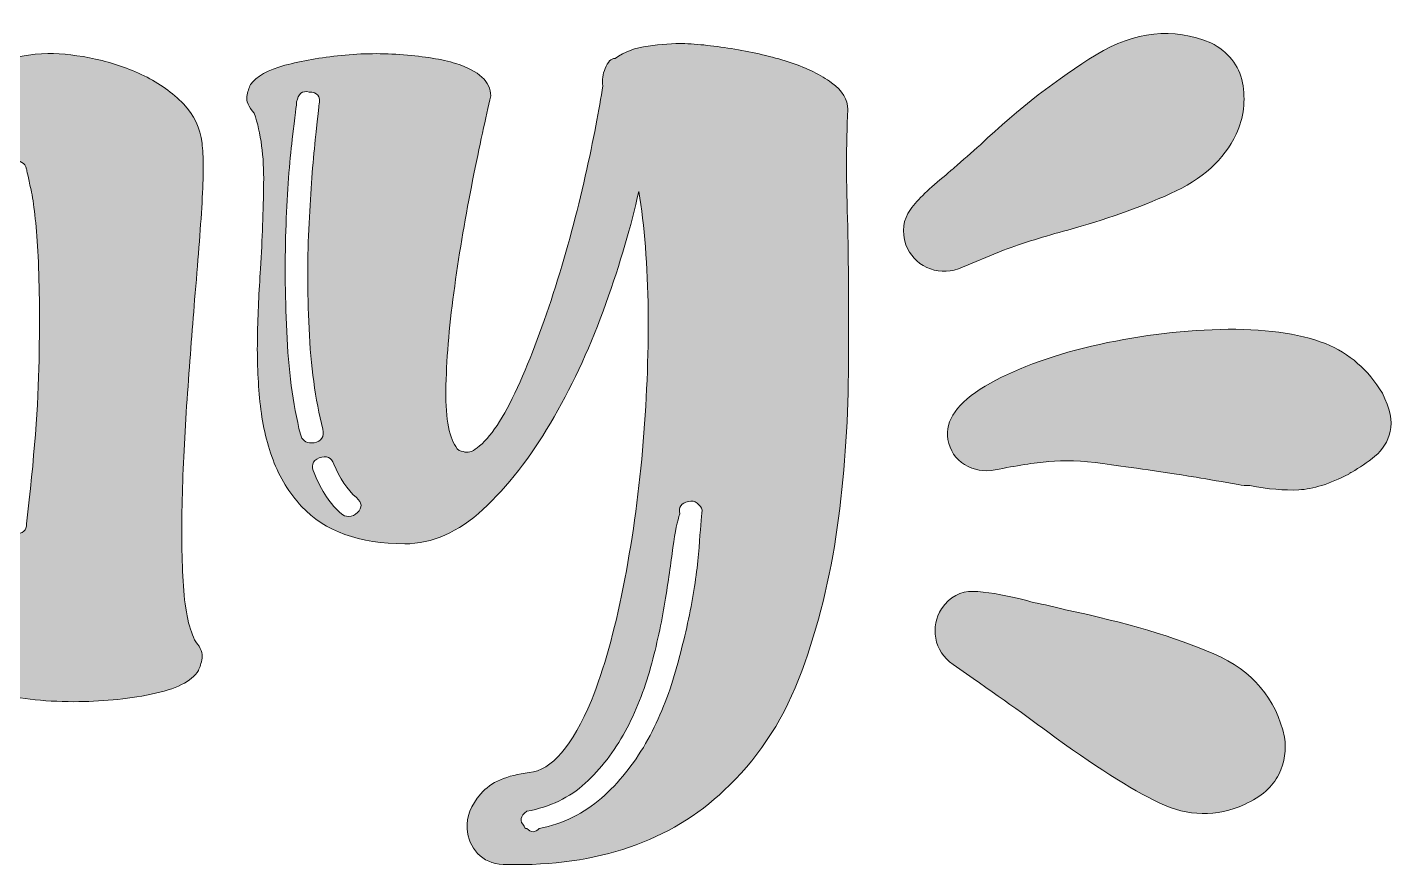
# Model space of a CAD drawing. Header units: inches. Extents: x 73 to 427, y -463 to -35.
# Drawn here: x 252.6 to 427.3, y -315.2 to -208.1 of the extents above; entities that cross this region are included whole.
import ezdxf

# ---------------------------------------------------------------- set-up
doc = ezdxf.new("R2010")
doc.units = ezdxf.units.IN
doc.header["$MEASUREMENT"] = 0
doc.layers.add('Layer 1', color=7, linetype='Continuous')

# ---------------------------------------------------------------- blocks, each defined once
blk = doc.blocks.new('block 6')
at = {"layer": 'Layer 1', "true_color": 0xca0c32}
h = blk.add_hatch(color=242, dxfattribs=at)
h.dxf.hatch_style = 2
edge = h.paths.add_edge_path()
edge.add_spline(control_points=[(274.94, -222.91), (275.15, -224.5), (275.15, -227.05), (274.94, -230.55), (274.73, -234.05), (274.41, -238.19), (273.99, -242.96), (273.67, -247), (273.35, -251.24), (273.03, -255.7), (272.72, -260.15), (272.5, -264.42), (272.4, -268.51), (272.29, -272.6), (272.34, -276.28), (272.56, -279.57), (272.77, -282.86), (273.3, -285.25), (274.15, -286.73), (274.78, -287.48), (275.05, -288.17), (274.94, -288.8), (274.84, -289.44), (274.68, -289.97), (274.47, -290.39), (273.62, -291.78), (271.6, -292.78), (268.42, -293.42), (265.24, -294.06), (261.94, -294.37), (258.55, -294.37), (254.52, -294.37), (251.07, -293.95), (248.2, -293.1), (245.12, -292.15), (243.69, -290.77), (243.91, -288.96), (244.75, -281.64), (245.44, -274.35), (245.98, -267.08), (246.5, -259.81), (246.8, -253.23), (246.85, -247.34), (246.9, -241.45), (246.69, -236.65), (246.21, -232.94), (245.74, -229.22), (244.97, -227.26), (243.91, -227.05), (242.74, -226.83), (241.54, -227.07), (240.32, -227.76), (239.1, -228.45), (237.88, -229.46), (236.66, -230.79), (235.44, -232.11), (234.28, -233.71), (233.16, -235.56), (232.05, -237.42), (231.01, -239.36), (230.06, -241.37), (229.95, -242.22), (229.9, -243.1), (229.9, -244), (229.9, -244.9), (229.9, -245.83), (229.9, -246.78), (229.79, -250.18), (229.69, -253.65), (229.58, -257.21), (229.47, -260.76), (229.42, -264.13), (229.42, -267.32), (229.42, -270.5), (229.47, -273.42), (229.58, -276.07), (229.69, -278.72), (229.84, -280.9), (230.06, -282.6), (230.48, -285.46), (229.42, -287.85), (226.88, -289.76), (225.07, -291.03), (222.82, -291.96), (220.11, -292.54), (217.4, -293.13), (214.67, -293.42), (211.91, -293.42), (209.79, -293.42), (207.83, -293.26), (206.02, -292.94), (204.22, -292.62), (202.73, -292.15), (201.57, -291.51), (200.4, -290.98), (199.66, -290.37), (199.34, -289.68), (199.02, -288.99), (198.86, -288.38), (198.86, -287.85), (199.71, -280.74), (200.4, -273.6), (200.93, -266.44), (201.46, -259.28), (201.78, -252.81), (201.89, -247.02), (201.99, -241.24), (201.81, -236.52), (201.33, -232.86), (200.85, -229.19), (200.08, -227.26), (199.02, -227.05), (197.85, -226.83), (196.63, -227.1), (195.36, -227.84), (194.09, -228.58), (192.84, -229.62), (191.62, -230.94), (190.4, -232.27), (189.2, -233.89), (188.04, -235.8), (186.87, -237.71), (185.75, -239.73), (184.7, -241.85), (184.7, -241.85), (183.58, -292.78), (183.58, -292.78), (183.58, -292.78), (182.63, -292.78), (182.63, -292.78), (182.09, -292.89), (180.69, -293.05), (178.41, -293.26), (176.13, -293.47), (173.61, -293.58), (170.85, -293.58), (167.77, -293.58), (164.72, -293.34), (161.7, -292.86), (158.67, -292.38), (156.47, -291.46), (155.09, -290.08), (154.14, -289.02), (153.82, -287.69), (154.14, -286.1), (154.35, -284.72), (154.64, -282.33), (155.01, -278.93), (155.38, -275.54), (155.73, -271.64), (156.04, -267.24), (156.36, -262.83), (156.65, -258.14), (156.92, -253.15), (157.18, -248.16), (157.32, -243.44), (157.32, -238.98), (157.32, -234.53), (157.13, -230.52), (156.76, -226.97), (156.39, -223.41), (155.83, -220.84), (155.09, -219.25), (154.24, -217.87), (153.84, -216.73), (153.9, -215.82), (153.95, -214.92), (154.24, -214.21), (154.77, -213.68), (155.51, -212.62), (156.84, -211.9), (158.75, -211.53), (160.66, -211.16), (162.75, -211.02), (165.04, -211.13), (167.32, -211.24), (169.65, -211.53), (172.04, -212), (174.43, -212.48), (176.58, -213.04), (178.49, -213.68), (183.05, -215.27), (185.33, -217.18), (185.33, -219.41), (185.33, -219.41), (185.17, -226.41), (185.17, -226.41), (188.67, -222.27), (192.63, -218.77), (197.03, -215.9), (201.43, -213.04), (205.86, -211.55), (210.32, -211.45), (212.23, -211.45), (214.27, -211.69), (216.45, -212.16), (218.62, -212.64), (220.69, -213.36), (222.66, -214.31), (224.62, -215.27), (226.26, -216.46), (227.59, -217.89), (228.92, -219.33), (229.69, -221), (229.9, -222.91), (230, -223.44), (230.06, -223.97), (230.06, -224.5), (230.06, -225.03), (230.11, -225.67), (230.22, -226.41), (233.72, -222.27), (237.67, -218.77), (242.08, -215.9), (246.48, -213.04), (250.85, -211.55), (255.21, -211.45), (257.12, -211.45), (259.16, -211.69), (261.33, -212.16), (263.51, -212.64), (265.58, -213.36), (267.54, -214.31), (269.5, -215.27), (271.18, -216.46), (272.56, -217.89), (273.93, -219.33), (274.73, -221), (274.94, -222.91)], knot_values=[0, 0, 0, 0, 1, 1, 1, 2, 2, 2, 3, 3, 3, 4, 4, 4, 5, 5, 5, 6, 6, 6, 7, 7, 7, 8, 8, 8, 9, 9, 9, 10, 10, 10, 11, 11, 11, 12, 12, 12, 13, 13, 13, 14, 14, 14, 15, 15, 15, 16, 16, 16, 17, 17, 17, 18, 18, 18, 19, 19, 19, 20, 20, 20, 21, 21, 21, 22, 22, 22, 23, 23, 23, 24, 24, 24, 25, 25, 25, 26, 26, 26, 27, 27, 27, 28, 28, 28, 29, 29, 29, 30, 30, 30, 31, 31, 31, 32, 32, 32, 33, 33, 33, 34, 34, 34, 35, 35, 35, 36, 36, 36, 37, 37, 37, 38, 38, 38, 39, 39, 39, 40, 40, 40, 41, 41, 41, 42, 42, 42, 43, 43, 43, 44, 44, 44, 45, 45, 45, 46, 46, 46, 47, 47, 47, 48, 48, 48, 49, 49, 49, 50, 50, 50, 51, 51, 51, 52, 52, 52, 53, 53, 53, 54, 54, 54, 55, 55, 55, 56, 56, 56, 57, 57, 57, 58, 58, 58, 59, 59, 59, 60, 60, 60, 61, 61, 61, 62, 62, 62, 63, 63, 63, 64, 64, 64, 65, 65, 65, 66, 66, 66, 67, 67, 67, 68, 68, 68, 69, 69, 69, 70, 70, 70, 71, 71, 71, 72, 72, 72, 73, 73, 73, 74, 74, 74, 75, 75, 75, 76, 76, 76, 76], degree=3, periodic=1)
edge = h.paths.add_edge_path()
edge.add_spline(control_points=[(159.39, -285.46), (160.13, -285.46), (160.61, -285.04), (160.82, -284.19), (161.03, -283.13), (161.19, -282.01), (161.3, -280.84), (161.4, -279.68), (161.51, -278.51), (161.62, -277.34), (161.83, -276.49), (161.4, -275.96), (160.34, -275.75), (159.49, -275.75), (158.96, -276.23), (158.75, -277.18), (158.64, -278.35), (158.54, -279.47), (158.43, -280.53), (158.33, -281.59), (158.17, -282.7), (157.95, -283.87), (157.74, -284.72), (158.17, -285.25), (159.23, -285.46), (159.23, -285.46), (159.39, -285.46), (159.39, -285.46)], knot_values=[0, 0, 0, 0, 1, 1, 1, 2, 2, 2, 3, 3, 3, 4, 4, 4, 5, 5, 5, 6, 6, 6, 7, 7, 7, 8, 8, 8, 9, 9, 9, 9], degree=3, periodic=1)
edge = h.paths.add_edge_path()
edge.add_spline(control_points=[(161.46, -269.7), (162.2, -269.7), (162.68, -269.28), (162.89, -268.43), (163.84, -260.26), (164.48, -253.02), (164.8, -246.7), (165.12, -240.39), (165.28, -235.11), (165.28, -230.87), (165.28, -226.62), (165.12, -222.27), (164.8, -217.81), (164.59, -216.75), (164.06, -216.33), (163.21, -216.54), (162.78, -216.54), (162.44, -216.7), (162.17, -217.02), (161.91, -217.34), (161.83, -217.65), (161.93, -217.97), (161.93, -218.08), (161.99, -219.22), (162.09, -221.4), (162.2, -223.57), (162.25, -226.78), (162.25, -231.03), (162.25, -235.27), (162.09, -240.5), (161.78, -246.7), (161.46, -252.91), (160.87, -260.05), (160.02, -268.11), (159.81, -268.96), (160.24, -269.49), (161.3, -269.7), (161.3, -269.7), (161.46, -269.7), (161.46, -269.7)], knot_values=[0, 0, 0, 0, 1, 1, 1, 2, 2, 2, 3, 3, 3, 4, 4, 4, 5, 5, 5, 6, 6, 6, 7, 7, 7, 8, 8, 8, 9, 9, 9, 10, 10, 10, 11, 11, 11, 12, 12, 12, 13, 13, 13, 13], degree=3, periodic=1)
edge = h.paths.add_edge_path()
edge.add_spline(control_points=[(205.55, -272.89), (206.5, -272.89), (206.98, -272.46), (206.98, -271.61), (207.93, -263.34), (208.46, -256.36), (208.57, -250.68), (208.68, -245.01), (208.62, -240.36), (208.41, -236.75), (208.2, -233.15), (207.91, -230.52), (207.54, -228.88), (207.16, -227.23), (206.98, -226.36), (206.98, -226.25), (206.77, -225.4), (206.18, -225.08), (205.23, -225.3), (204.17, -225.72), (203.85, -226.3), (204.27, -227.05), (204.91, -230.34), (205.33, -233.73), (205.55, -237.23), (205.76, -240.73), (205.81, -245.27), (205.71, -250.84), (205.6, -256.41), (205.07, -263.23), (204.11, -271.29), (204.11, -272.15), (204.54, -272.68), (205.39, -272.89), (205.39, -272.89), (205.55, -272.89), (205.55, -272.89)], knot_values=[0, 0, 0, 0, 1, 1, 1, 2, 2, 2, 3, 3, 3, 4, 4, 4, 5, 5, 5, 6, 6, 6, 7, 7, 7, 8, 8, 8, 9, 9, 9, 10, 10, 10, 11, 11, 11, 12, 12, 12, 12], degree=3, periodic=1)
edge = h.paths.add_edge_path()
edge.add_spline(control_points=[(249.16, -288.64), (249.9, -288.64), (250.38, -288.22), (250.59, -287.37), (250.8, -286.31), (250.96, -285.2), (251.07, -284.03), (251.17, -282.86), (251.28, -281.69), (251.39, -280.53), (251.6, -279.68), (251.17, -279.15), (250.11, -278.93), (249.26, -278.93), (248.73, -279.41), (248.52, -280.37), (248.41, -281.54), (248.31, -282.65), (248.2, -283.71), (248.1, -284.77), (247.94, -285.89), (247.73, -287.05), (247.51, -287.9), (247.94, -288.43), (249, -288.64), (249, -288.64), (249.16, -288.64), (249.16, -288.64)], knot_values=[0, 0, 0, 0, 1, 1, 1, 2, 2, 2, 3, 3, 3, 4, 4, 4, 5, 5, 5, 6, 6, 6, 7, 7, 7, 8, 8, 8, 9, 9, 9, 9], degree=3, periodic=1)
edge = h.paths.add_edge_path()
edge.add_spline(control_points=[(251.07, -272.89), (252.02, -272.89), (252.5, -272.46), (252.5, -271.61), (253.46, -263.34), (253.99, -256.36), (254.09, -250.68), (254.2, -245.01), (254.14, -240.36), (253.93, -236.75), (253.72, -233.15), (253.43, -230.52), (253.06, -228.88), (252.69, -227.23), (252.5, -226.36), (252.5, -226.25), (252.29, -225.4), (251.71, -225.08), (250.75, -225.3), (249.69, -225.72), (249.37, -226.3), (249.79, -227.05), (250.43, -230.34), (250.85, -233.73), (251.07, -237.23), (251.28, -240.73), (251.33, -245.27), (251.23, -250.84), (251.12, -256.41), (250.59, -263.23), (249.64, -271.29), (249.64, -272.15), (250.06, -272.68), (250.91, -272.89), (250.91, -272.89), (251.07, -272.89), (251.07, -272.89)], knot_values=[0, 0, 0, 0, 1, 1, 1, 2, 2, 2, 3, 3, 3, 4, 4, 4, 5, 5, 5, 6, 6, 6, 7, 7, 7, 8, 8, 8, 9, 9, 9, 10, 10, 10, 11, 11, 11, 12, 12, 12, 12], degree=3, periodic=1)
h = blk.add_hatch(color=242, dxfattribs=at)
h.dxf.hatch_style = 2
edge = h.paths.add_edge_path()
edge.add_spline(control_points=[(357.55, -233.57), (357.66, -239.41), (357.69, -245.67), (357.63, -252.35), (357.58, -259.04), (357.1, -265.62), (356.2, -272.09), (355.3, -278.56), (353.78, -284.69), (351.66, -290.47), (349.54, -296.26), (346.46, -301.11), (342.43, -305.04), (335.64, -311.83), (326.52, -315.22), (315.06, -315.22), (315.06, -315.22), (313.46, -315.22), (313.46, -315.22), (312.08, -315.12), (311, -314.64), (310.2, -313.79), (309.4, -312.94), (308.95, -311.88), (308.85, -310.61), (308.74, -309.12), (309.33, -307.64), (310.6, -306.15), (311.87, -304.67), (313.94, -303.76), (316.81, -303.45), (319.67, -303.13), (322.32, -300.05), (324.76, -294.21), (326.36, -290.18), (327.71, -285.36), (328.82, -279.73), (329.94, -274.11), (330.76, -268.27), (331.29, -262.22), (331.82, -256.17), (332.06, -250.23), (332.01, -244.4), (331.95, -238.56), (331.55, -233.47), (330.81, -229.11), (329.86, -233.47), (328.45, -238.24), (326.59, -243.44), (324.74, -248.64), (322.54, -253.47), (319.99, -257.92), (317.44, -262.38), (314.6, -266.15), (311.47, -269.23), (308.34, -272.3), (305.03, -273.95), (301.53, -274.16), (301.53, -274.16), (300.89, -274.16), (300.89, -274.16), (295.05, -274.16), (290.65, -272.57), (287.68, -269.38), (286.09, -267.69), (284.87, -265.7), (284.02, -263.42), (283.17, -261.14), (282.61, -258.67), (282.35, -256.01), (282.08, -253.36), (281.97, -250.58), (282.03, -247.66), (282.08, -244.74), (282.21, -241.85), (282.43, -238.98), (282.64, -235.16), (282.77, -231.53), (282.82, -228.08), (282.88, -224.63), (282.48, -221.63), (281.63, -219.09), (280.89, -218.24), (280.57, -217.52), (280.67, -216.94), (280.78, -216.36), (280.94, -215.85), (281.15, -215.43), (281.89, -214.37), (283.35, -213.54), (285.53, -212.96), (287.7, -212.38), (290.12, -211.95), (292.77, -211.69), (295.42, -211.42), (298.08, -211.4), (300.73, -211.61), (303.38, -211.82), (305.61, -212.19), (307.41, -212.72), (310.38, -213.68), (311.87, -215.06), (311.87, -216.86), (311.24, -219.62), (310.46, -223.23), (309.56, -227.68), (308.66, -232.14), (307.89, -236.65), (307.26, -241.21), (306.62, -245.78), (306.25, -249.99), (306.14, -253.87), (306.03, -257.74), (306.46, -260.37), (307.41, -261.74), (307.63, -262.17), (307.95, -262.38), (308.37, -262.38), (308.9, -262.59), (309.48, -262.44), (310.12, -261.9), (311.82, -260.63), (313.54, -258.06), (315.29, -254.18), (317.05, -250.31), (318.66, -246.01), (320.15, -241.29), (321.63, -236.57), (322.91, -231.85), (323.97, -227.13), (325.03, -222.4), (325.77, -218.56), (326.2, -215.59), (326.09, -214.84), (326.2, -214.1), (326.52, -213.36), (326.83, -212.51), (327.26, -212.08), (327.79, -212.08), (328.96, -211.24), (330.36, -210.71), (332.01, -210.49), (333.65, -210.28), (335.21, -210.17), (336.7, -210.17), (338.82, -210.28), (341.1, -210.55), (343.55, -210.97), (345.99, -211.4), (348.24, -211.95), (350.31, -212.64), (352.38, -213.33), (354.1, -214.18), (355.48, -215.19), (356.86, -216.2), (357.55, -217.34), (357.55, -218.61), (357.34, -223.07), (357.34, -228.06), (357.55, -233.57)], knot_values=[0, 0, 0, 0, 1, 1, 1, 2, 2, 2, 3, 3, 3, 4, 4, 4, 5, 5, 5, 6, 6, 6, 7, 7, 7, 8, 8, 8, 9, 9, 9, 10, 10, 10, 11, 11, 11, 12, 12, 12, 13, 13, 13, 14, 14, 14, 15, 15, 15, 16, 16, 16, 17, 17, 17, 18, 18, 18, 19, 19, 19, 20, 20, 20, 21, 21, 21, 22, 22, 22, 23, 23, 23, 24, 24, 24, 25, 25, 25, 26, 26, 26, 27, 27, 27, 28, 28, 28, 29, 29, 29, 30, 30, 30, 31, 31, 31, 32, 32, 32, 33, 33, 33, 34, 34, 34, 35, 35, 35, 36, 36, 36, 37, 37, 37, 38, 38, 38, 39, 39, 39, 40, 40, 40, 41, 41, 41, 42, 42, 42, 43, 43, 43, 44, 44, 44, 45, 45, 45, 46, 46, 46, 47, 47, 47, 48, 48, 48, 49, 49, 49, 50, 50, 50, 51, 51, 51, 52, 52, 52, 53, 53, 53, 53], degree=3, periodic=1)
edge = h.paths.add_edge_path()
edge.add_spline(control_points=[(289.27, -261.27), (290.22, -261.06), (290.6, -260.47), (290.38, -259.52), (289.43, -255.7), (288.84, -251.4), (288.63, -246.62), (288.42, -241.85), (288.42, -237.37), (288.63, -233.17), (288.84, -228.98), (289.11, -225.43), (289.43, -222.51), (289.75, -219.59), (289.91, -218.08), (289.91, -217.97), (290.12, -216.91), (289.69, -216.38), (288.63, -216.38), (287.78, -216.17), (287.25, -216.6), (287.04, -217.65), (287.04, -217.87), (286.85, -219.46), (286.48, -222.43), (286.11, -225.4), (285.85, -229.04), (285.69, -233.33), (285.53, -237.63), (285.55, -242.19), (285.77, -247.02), (285.98, -251.85), (286.56, -256.23), (287.52, -260.15), (287.73, -260.9), (288.21, -261.27), (288.95, -261.27), (288.95, -261.27), (289.27, -261.27), (289.27, -261.27)], knot_values=[0, 0, 0, 0, 1, 1, 1, 2, 2, 2, 3, 3, 3, 4, 4, 4, 5, 5, 5, 6, 6, 6, 7, 7, 7, 8, 8, 8, 9, 9, 9, 10, 10, 10, 11, 11, 11, 12, 12, 12, 13, 13, 13, 13], degree=3, periodic=1)
edge = h.paths.add_edge_path()
edge.add_spline(control_points=[(293.73, -270.66), (294.15, -270.66), (294.52, -270.5), (294.84, -270.18), (295.48, -269.54), (295.42, -268.91), (294.68, -268.27), (293.51, -267.21), (292.56, -265.78), (291.82, -263.97), (291.5, -263.12), (290.86, -262.86), (289.91, -263.18), (289.06, -263.6), (288.84, -264.24), (289.27, -265.09), (290.22, -267.42), (291.39, -269.17), (292.77, -270.34), (292.98, -270.55), (293.3, -270.66), (293.73, -270.66)], knot_values=[0, 0, 0, 0, 1, 1, 1, 2, 2, 2, 3, 3, 3, 4, 4, 4, 5, 5, 5, 6, 6, 6, 7, 7, 7, 7], degree=3, periodic=1)
edge = h.paths.add_edge_path()
edge.add_spline(control_points=[(316.49, -310.61), (317.02, -311.14), (317.55, -311.14), (318.08, -310.61), (321.16, -309.97), (323.81, -308.67), (326.04, -306.71), (328.27, -304.74), (330.15, -302.41), (331.69, -299.71), (333.22, -297), (334.45, -294.11), (335.35, -291.03), (336.25, -287.95), (336.97, -285.01), (337.5, -282.2), (338.03, -279.39), (338.37, -276.87), (338.53, -274.64), (338.69, -272.41), (338.82, -270.82), (338.93, -269.86), (338.82, -269.54), (338.61, -269.25), (338.29, -268.99), (337.98, -268.72), (337.6, -268.64), (337.18, -268.75), (336.22, -268.96), (335.85, -269.49), (336.07, -270.34), (335.75, -271.19), (335.45, -272.62), (335.19, -274.64), (334.92, -276.65), (334.58, -278.99), (334.15, -281.64), (333.73, -284.29), (333.12, -287.08), (332.33, -290), (331.53, -292.91), (330.44, -295.65), (329.06, -298.19), (327.68, -300.74), (325.98, -302.94), (323.97, -304.8), (321.95, -306.65), (319.46, -307.85), (316.49, -308.38), (315.64, -309.02), (315.53, -309.65), (316.17, -310.29), (316.17, -310.5), (316.27, -310.61), (316.49, -310.61)], knot_values=[0, 0, 0, 0, 1, 1, 1, 2, 2, 2, 3, 3, 3, 4, 4, 4, 5, 5, 5, 6, 6, 6, 7, 7, 7, 8, 8, 8, 9, 9, 9, 10, 10, 10, 11, 11, 11, 12, 12, 12, 13, 13, 13, 14, 14, 14, 15, 15, 15, 16, 16, 16, 17, 17, 17, 18, 18, 18, 18], degree=3, periodic=1)
at = {"layer": 'Layer 1', "lineweight": 0}
for points, knots in [([(274.94, -222.91), (275.15, -224.5), (275.15, -227.05), (274.94, -230.55), (274.73, -234.05), (274.41, -238.19), (273.99, -242.96), (273.67, -247), (273.35, -251.24), (273.03, -255.7), (272.72, -260.15), (272.5, -264.42), (272.4, -268.51), (272.29, -272.6), (272.34, -276.28), (272.56, -279.57), (272.77, -282.86), (273.3, -285.25), (274.15, -286.73), (274.78, -287.48), (275.05, -288.17), (274.94, -288.8), (274.84, -289.44), (274.68, -289.97), (274.47, -290.39), (273.62, -291.78), (271.6, -292.78), (268.42, -293.42), (265.24, -294.06), (261.94, -294.37), (258.55, -294.37), (254.52, -294.37), (251.07, -293.95), (248.2, -293.1), (245.12, -292.15), (243.69, -290.77), (243.91, -288.96), (244.75, -281.64), (245.44, -274.35), (245.98, -267.08), (246.5, -259.81), (246.8, -253.23), (246.85, -247.34), (246.9, -241.45), (246.69, -236.65), (246.21, -232.94), (245.74, -229.22), (244.97, -227.26), (243.91, -227.05), (242.74, -226.83), (241.54, -227.07), (240.32, -227.76), (239.1, -228.45), (237.88, -229.46), (236.66, -230.79), (235.44, -232.11), (234.28, -233.71), (233.16, -235.56), (232.05, -237.42), (231.01, -239.36), (230.06, -241.37), (229.95, -242.22), (229.9, -243.1), (229.9, -244), (229.9, -244.9), (229.9, -245.83), (229.9, -246.78), (229.79, -250.18), (229.69, -253.65), (229.58, -257.21), (229.47, -260.76), (229.42, -264.13), (229.42, -267.32), (229.42, -270.5), (229.47, -273.42), (229.58, -276.07), (229.69, -278.72), (229.84, -280.9), (230.06, -282.6), (230.48, -285.46), (229.42, -287.85), (226.88, -289.76), (225.07, -291.03), (222.82, -291.96), (220.11, -292.54), (217.4, -293.13), (214.67, -293.42), (211.91, -293.42), (209.79, -293.42), (207.83, -293.26), (206.02, -292.94), (204.22, -292.62), (202.73, -292.15), (201.57, -291.51), (200.4, -290.98), (199.66, -290.37), (199.34, -289.68), (199.02, -288.99), (198.86, -288.38), (198.86, -287.85), (199.71, -280.74), (200.4, -273.6), (200.93, -266.44), (201.46, -259.28), (201.78, -252.81), (201.89, -247.02), (201.99, -241.24), (201.81, -236.52), (201.33, -232.86), (200.85, -229.19), (200.08, -227.26), (199.02, -227.05), (197.85, -226.83), (196.63, -227.1), (195.36, -227.84), (194.09, -228.58), (192.84, -229.62), (191.62, -230.94), (190.4, -232.27), (189.2, -233.89), (188.04, -235.8), (186.87, -237.71), (185.75, -239.73), (184.7, -241.85), (184.7, -241.85), (183.58, -292.78), (183.58, -292.78), (183.58, -292.78), (182.63, -292.78), (182.63, -292.78), (182.09, -292.89), (180.69, -293.05), (178.41, -293.26), (176.13, -293.47), (173.61, -293.58), (170.85, -293.58), (167.77, -293.58), (164.72, -293.34), (161.7, -292.86), (158.67, -292.38), (156.47, -291.46), (155.09, -290.08), (154.14, -289.02), (153.82, -287.69), (154.14, -286.1), (154.35, -284.72), (154.64, -282.33), (155.01, -278.93), (155.38, -275.54), (155.73, -271.64), (156.04, -267.24), (156.36, -262.83), (156.65, -258.14), (156.92, -253.15), (157.18, -248.16), (157.32, -243.44), (157.32, -238.98), (157.32, -234.53), (157.13, -230.52), (156.76, -226.97), (156.39, -223.41), (155.83, -220.84), (155.09, -219.25), (154.24, -217.87), (153.84, -216.73), (153.9, -215.82), (153.95, -214.92), (154.24, -214.21), (154.77, -213.68), (155.51, -212.62), (156.84, -211.9), (158.75, -211.53), (160.66, -211.16), (162.75, -211.02), (165.04, -211.13), (167.32, -211.24), (169.65, -211.53), (172.04, -212), (174.43, -212.48), (176.58, -213.04), (178.49, -213.68), (183.05, -215.27), (185.33, -217.18), (185.33, -219.41), (185.33, -219.41), (185.17, -226.41), (185.17, -226.41), (188.67, -222.27), (192.63, -218.77), (197.03, -215.9), (201.43, -213.04), (205.86, -211.55), (210.32, -211.45), (212.23, -211.45), (214.27, -211.69), (216.45, -212.16), (218.62, -212.64), (220.69, -213.36), (222.66, -214.31), (224.62, -215.27), (226.26, -216.46), (227.59, -217.89), (228.92, -219.33), (229.69, -221), (229.9, -222.91), (230, -223.44), (230.06, -223.97), (230.06, -224.5), (230.06, -225.03), (230.11, -225.67), (230.22, -226.41), (233.72, -222.27), (237.67, -218.77), (242.08, -215.9), (246.48, -213.04), (250.85, -211.55), (255.21, -211.45), (257.12, -211.45), (259.16, -211.69), (261.33, -212.16), (263.51, -212.64), (265.58, -213.36), (267.54, -214.31), (269.5, -215.27), (271.18, -216.46), (272.56, -217.89), (273.93, -219.33), (274.73, -221), (274.94, -222.91)], [0, 0, 0, 0, 1, 1, 1, 2, 2, 2, 3, 3, 3, 4, 4, 4, 5, 5, 5, 6, 6, 6, 7, 7, 7, 8, 8, 8, 9, 9, 9, 10, 10, 10, 11, 11, 11, 12, 12, 12, 13, 13, 13, 14, 14, 14, 15, 15, 15, 16, 16, 16, 17, 17, 17, 18, 18, 18, 19, 19, 19, 20, 20, 20, 21, 21, 21, 22, 22, 22, 23, 23, 23, 24, 24, 24, 25, 25, 25, 26, 26, 26, 27, 27, 27, 28, 28, 28, 29, 29, 29, 30, 30, 30, 31, 31, 31, 32, 32, 32, 33, 33, 33, 34, 34, 34, 35, 35, 35, 36, 36, 36, 37, 37, 37, 38, 38, 38, 39, 39, 39, 40, 40, 40, 41, 41, 41, 42, 42, 42, 43, 43, 43, 44, 44, 44, 45, 45, 45, 46, 46, 46, 47, 47, 47, 48, 48, 48, 49, 49, 49, 50, 50, 50, 51, 51, 51, 52, 52, 52, 53, 53, 53, 54, 54, 54, 55, 55, 55, 56, 56, 56, 57, 57, 57, 58, 58, 58, 59, 59, 59, 60, 60, 60, 61, 61, 61, 62, 62, 62, 63, 63, 63, 64, 64, 64, 65, 65, 65, 66, 66, 66, 67, 67, 67, 68, 68, 68, 69, 69, 69, 70, 70, 70, 71, 71, 71, 72, 72, 72, 73, 73, 73, 74, 74, 74, 75, 75, 75, 76, 76, 76, 76]), ([(357.55, -233.57), (357.66, -239.41), (357.69, -245.67), (357.63, -252.35), (357.58, -259.04), (357.1, -265.62), (356.2, -272.09), (355.3, -278.56), (353.78, -284.69), (351.66, -290.47), (349.54, -296.26), (346.46, -301.11), (342.43, -305.04), (335.64, -311.83), (326.52, -315.22), (315.06, -315.22), (315.06, -315.22), (313.46, -315.22), (313.46, -315.22), (312.08, -315.12), (311, -314.64), (310.2, -313.79), (309.4, -312.94), (308.95, -311.88), (308.85, -310.61), (308.74, -309.12), (309.33, -307.64), (310.6, -306.15), (311.87, -304.67), (313.94, -303.76), (316.81, -303.45), (319.67, -303.13), (322.32, -300.05), (324.76, -294.21), (326.36, -290.18), (327.71, -285.36), (328.82, -279.73), (329.94, -274.11), (330.76, -268.27), (331.29, -262.22), (331.82, -256.17), (332.06, -250.23), (332.01, -244.4), (331.95, -238.56), (331.55, -233.47), (330.81, -229.11), (329.86, -233.47), (328.45, -238.24), (326.59, -243.44), (324.74, -248.64), (322.54, -253.47), (319.99, -257.92), (317.44, -262.38), (314.6, -266.15), (311.47, -269.23), (308.34, -272.3), (305.03, -273.95), (301.53, -274.16), (301.53, -274.16), (300.89, -274.16), (300.89, -274.16), (295.05, -274.16), (290.65, -272.57), (287.68, -269.38), (286.09, -267.69), (284.87, -265.7), (284.02, -263.42), (283.17, -261.14), (282.61, -258.67), (282.35, -256.01), (282.08, -253.36), (281.97, -250.58), (282.03, -247.66), (282.08, -244.74), (282.21, -241.85), (282.43, -238.98), (282.64, -235.16), (282.77, -231.53), (282.82, -228.08), (282.88, -224.63), (282.48, -221.63), (281.63, -219.09), (280.89, -218.24), (280.57, -217.52), (280.67, -216.94), (280.78, -216.36), (280.94, -215.85), (281.15, -215.43), (281.89, -214.37), (283.35, -213.54), (285.53, -212.96), (287.7, -212.38), (290.12, -211.95), (292.77, -211.69), (295.42, -211.42), (298.08, -211.4), (300.73, -211.61), (303.38, -211.82), (305.61, -212.19), (307.41, -212.72), (310.38, -213.68), (311.87, -215.06), (311.87, -216.86), (311.24, -219.62), (310.46, -223.23), (309.56, -227.68), (308.66, -232.14), (307.89, -236.65), (307.26, -241.21), (306.62, -245.78), (306.25, -249.99), (306.14, -253.87), (306.03, -257.74), (306.46, -260.37), (307.41, -261.74), (307.63, -262.17), (307.95, -262.38), (308.37, -262.38), (308.9, -262.59), (309.48, -262.44), (310.12, -261.9), (311.82, -260.63), (313.54, -258.06), (315.29, -254.18), (317.05, -250.31), (318.66, -246.01), (320.15, -241.29), (321.63, -236.57), (322.91, -231.85), (323.97, -227.13), (325.03, -222.4), (325.77, -218.56), (326.2, -215.59), (326.09, -214.84), (326.2, -214.1), (326.52, -213.36), (326.83, -212.51), (327.26, -212.08), (327.79, -212.08), (328.96, -211.24), (330.36, -210.71), (332.01, -210.49), (333.65, -210.28), (335.21, -210.17), (336.7, -210.17), (338.82, -210.28), (341.1, -210.55), (343.55, -210.97), (345.99, -211.4), (348.24, -211.95), (350.31, -212.64), (352.38, -213.33), (354.1, -214.18), (355.48, -215.19), (356.86, -216.2), (357.55, -217.34), (357.55, -218.61), (357.34, -223.07), (357.34, -228.06), (357.55, -233.57)], [0, 0, 0, 0, 1, 1, 1, 2, 2, 2, 3, 3, 3, 4, 4, 4, 5, 5, 5, 6, 6, 6, 7, 7, 7, 8, 8, 8, 9, 9, 9, 10, 10, 10, 11, 11, 11, 12, 12, 12, 13, 13, 13, 14, 14, 14, 15, 15, 15, 16, 16, 16, 17, 17, 17, 18, 18, 18, 19, 19, 19, 20, 20, 20, 21, 21, 21, 22, 22, 22, 23, 23, 23, 24, 24, 24, 25, 25, 25, 26, 26, 26, 27, 27, 27, 28, 28, 28, 29, 29, 29, 30, 30, 30, 31, 31, 31, 32, 32, 32, 33, 33, 33, 34, 34, 34, 35, 35, 35, 36, 36, 36, 37, 37, 37, 38, 38, 38, 39, 39, 39, 40, 40, 40, 41, 41, 41, 42, 42, 42, 43, 43, 43, 44, 44, 44, 45, 45, 45, 46, 46, 46, 47, 47, 47, 48, 48, 48, 49, 49, 49, 50, 50, 50, 51, 51, 51, 52, 52, 52, 53, 53, 53, 53]), ([(289.27, -261.27), (290.22, -261.06), (290.6, -260.47), (290.38, -259.52), (289.43, -255.7), (288.84, -251.4), (288.63, -246.62), (288.42, -241.85), (288.42, -237.37), (288.63, -233.17), (288.84, -228.98), (289.11, -225.43), (289.43, -222.51), (289.75, -219.59), (289.91, -218.08), (289.91, -217.97), (290.12, -216.91), (289.69, -216.38), (288.63, -216.38), (287.78, -216.17), (287.25, -216.6), (287.04, -217.65), (287.04, -217.87), (286.85, -219.46), (286.48, -222.43), (286.11, -225.4), (285.85, -229.04), (285.69, -233.33), (285.53, -237.63), (285.55, -242.19), (285.77, -247.02), (285.98, -251.85), (286.56, -256.23), (287.52, -260.15), (287.73, -260.9), (288.21, -261.27), (288.95, -261.27), (288.95, -261.27), (289.27, -261.27), (289.27, -261.27)], [0, 0, 0, 0, 1, 1, 1, 2, 2, 2, 3, 3, 3, 4, 4, 4, 5, 5, 5, 6, 6, 6, 7, 7, 7, 8, 8, 8, 9, 9, 9, 10, 10, 10, 11, 11, 11, 12, 12, 12, 13, 13, 13, 13]), ([(251.07, -272.89), (252.02, -272.89), (252.5, -272.46), (252.5, -271.61), (253.46, -263.34), (253.99, -256.36), (254.09, -250.68), (254.2, -245.01), (254.14, -240.36), (253.93, -236.75), (253.72, -233.15), (253.43, -230.52), (253.06, -228.88), (252.69, -227.23), (252.5, -226.36), (252.5, -226.25), (252.29, -225.4), (251.71, -225.08), (250.75, -225.3), (249.69, -225.72), (249.37, -226.3), (249.79, -227.05), (250.43, -230.34), (250.85, -233.73), (251.07, -237.23), (251.28, -240.73), (251.33, -245.27), (251.23, -250.84), (251.12, -256.41), (250.59, -263.23), (249.64, -271.29), (249.64, -272.15), (250.06, -272.68), (250.91, -272.89), (250.91, -272.89), (251.07, -272.89), (251.07, -272.89)], [0, 0, 0, 0, 1, 1, 1, 2, 2, 2, 3, 3, 3, 4, 4, 4, 5, 5, 5, 6, 6, 6, 7, 7, 7, 8, 8, 8, 9, 9, 9, 10, 10, 10, 11, 11, 11, 12, 12, 12, 12]), ([(293.73, -270.66), (294.15, -270.66), (294.52, -270.5), (294.84, -270.18), (295.48, -269.54), (295.42, -268.91), (294.68, -268.27), (293.51, -267.21), (292.56, -265.78), (291.82, -263.97), (291.5, -263.12), (290.86, -262.86), (289.91, -263.18), (289.06, -263.6), (288.84, -264.24), (289.27, -265.09), (290.22, -267.42), (291.39, -269.17), (292.77, -270.34), (292.98, -270.55), (293.3, -270.66), (293.73, -270.66)], [0, 0, 0, 0, 1, 1, 1, 2, 2, 2, 3, 3, 3, 4, 4, 4, 5, 5, 5, 6, 6, 6, 7, 7, 7, 7]), ([(316.49, -310.61), (317.02, -311.14), (317.55, -311.14), (318.08, -310.61), (321.16, -309.97), (323.81, -308.67), (326.04, -306.71), (328.27, -304.74), (330.15, -302.41), (331.69, -299.71), (333.22, -297), (334.45, -294.11), (335.35, -291.03), (336.25, -287.95), (336.97, -285.01), (337.5, -282.2), (338.03, -279.39), (338.37, -276.87), (338.53, -274.64), (338.69, -272.41), (338.82, -270.82), (338.93, -269.86), (338.82, -269.54), (338.61, -269.25), (338.29, -268.99), (337.98, -268.72), (337.6, -268.64), (337.18, -268.75), (336.22, -268.96), (335.85, -269.49), (336.07, -270.34), (335.75, -271.19), (335.45, -272.62), (335.19, -274.64), (334.92, -276.65), (334.58, -278.99), (334.15, -281.64), (333.73, -284.29), (333.12, -287.08), (332.33, -290), (331.53, -292.91), (330.44, -295.65), (329.06, -298.19), (327.68, -300.74), (325.98, -302.94), (323.97, -304.8), (321.95, -306.65), (319.46, -307.85), (316.49, -308.38), (315.64, -309.02), (315.53, -309.65), (316.17, -310.29), (316.17, -310.5), (316.27, -310.61), (316.49, -310.61)], [0, 0, 0, 0, 1, 1, 1, 2, 2, 2, 3, 3, 3, 4, 4, 4, 5, 5, 5, 6, 6, 6, 7, 7, 7, 8, 8, 8, 9, 9, 9, 10, 10, 10, 11, 11, 11, 12, 12, 12, 13, 13, 13, 14, 14, 14, 15, 15, 15, 16, 16, 16, 17, 17, 17, 18, 18, 18, 18])]:
    blk.add_open_spline(points, degree=3, knots=knots, dxfattribs=at)
blk = doc.blocks.new('block 3')
at = {"layer": 'Layer 1', "true_color": 0x024d84}
h = blk.add_hatch(color=156, dxfattribs=at)
h.dxf.hatch_style = 2
edge = h.paths.add_edge_path()
edge.add_spline(control_points=[(374.52, -223.12), (379.46, -218.46), (384.39, -214.63), (389.33, -211.62), (394.26, -208.61), (399.15, -208.1), (404, -210.07), (406.24, -211.24), (407.59, -212.94), (408.04, -215.18), (408.48, -217.43), (408.22, -219.63), (407.23, -221.78), (405.7, -225.01), (402.9, -227.55), (398.82, -229.38), (394.73, -231.23), (390.36, -232.77), (385.69, -234.03), (382.73, -234.83), (379.99, -235.69), (377.49, -236.59), (377.49, -236.59), (371.7, -239.01), (371.7, -239.01), (370.26, -239.46), (368.91, -239.39), (367.66, -238.81), (366.4, -238.22), (365.51, -237.26), (364.97, -235.91), (364.43, -234.21), (364.63, -232.7), (365.57, -231.4), (366.52, -230.1), (368.02, -228.65), (370.08, -227.03), (370.44, -226.67), (370.8, -226.36), (371.16, -226.09), (372.23, -225.1), (373.36, -224.11), (374.52, -223.12)], knot_values=[0, 0, 0, 0, 1, 1, 1, 2, 2, 2, 3, 3, 3, 4, 4, 4, 5, 5, 5, 6, 6, 6, 7, 7, 7, 8, 8, 8, 9, 9, 9, 10, 10, 10, 11, 11, 11, 12, 12, 12, 13, 13, 13, 14, 14, 14, 14], degree=3, periodic=1)
edge = h.paths.add_edge_path()
edge.add_spline(control_points=[(385.42, -282.62), (393.14, -284.23), (399.47, -286.12), (404.4, -288.27), (409.34, -290.42), (412.34, -293.97), (413.42, -298.9), (413.69, -300.52), (413.44, -302.11), (412.68, -303.68), (411.92, -305.25), (410.46, -306.53), (408.31, -307.52), (404.72, -309.13), (401.08, -309.07), (397.4, -307.32), (393.72, -305.56), (388.97, -302.54), (383.14, -298.23), (379.73, -295.72), (375.69, -292.85), (371.02, -289.62), (369.77, -288.72), (369.02, -287.6), (368.8, -286.25), (368.58, -284.91), (368.82, -283.65), (369.54, -282.48), (370.62, -280.96), (371.97, -280.22), (373.58, -280.26), (375.2, -280.31), (377.26, -280.65), (379.77, -281.27), (380.22, -281.36), (380.71, -281.5), (381.25, -281.67), (382.69, -281.94), (384.08, -282.26), (385.42, -282.62)], knot_values=[0, 0, 0, 0, 1, 1, 1, 2, 2, 2, 3, 3, 3, 4, 4, 4, 5, 5, 5, 6, 6, 6, 7, 7, 7, 8, 8, 8, 9, 9, 9, 10, 10, 10, 11, 11, 11, 12, 12, 12, 13, 13, 13, 13], degree=3, periodic=1)
edge = h.paths.add_edge_path()
edge.add_spline(control_points=[(425.94, -254.89), (426.92, -256.86), (427.26, -258.5), (426.95, -259.8), (426.63, -261.11), (425.98, -262.16), (424.99, -262.97), (424.01, -263.77), (423.02, -264.44), (422.03, -264.99), (421.85, -265.07), (421.72, -265.16), (421.63, -265.26), (419.21, -266.51), (417.08, -267.18), (415.24, -267.27), (413.4, -267.36), (411.31, -267.18), (408.98, -266.73), (408.53, -266.73), (408.04, -266.69), (407.5, -266.6), (405.52, -266.24), (403.73, -265.93), (402.12, -265.66), (396.91, -264.85), (392.94, -264.27), (390.2, -263.91), (387.46, -263.55), (385.16, -263.46), (383.27, -263.64), (381.39, -263.82), (379.1, -264.18), (376.41, -264.71), (374.97, -264.99), (373.67, -264.76), (372.5, -264.04), (371.34, -263.33), (370.62, -262.25), (370.35, -260.81), (369.99, -258.39), (371.58, -256.13), (375.13, -254.01), (378.67, -251.91), (383.2, -250.2), (388.72, -248.9), (394.24, -247.6), (399.74, -246.88), (405.21, -246.75), (410.68, -246.61), (415.17, -247.22), (418.67, -248.56), (421.72, -249.82), (424.14, -251.93), (425.94, -254.89)], knot_values=[0, 0, 0, 0, 1, 1, 1, 2, 2, 2, 3, 3, 3, 4, 4, 4, 5, 5, 5, 6, 6, 6, 7, 7, 7, 8, 8, 8, 9, 9, 9, 10, 10, 10, 11, 11, 11, 12, 12, 12, 13, 13, 13, 14, 14, 14, 15, 15, 15, 16, 16, 16, 17, 17, 17, 18, 18, 18, 18], degree=3, periodic=1)
at = {"layer": 'Layer 1', "lineweight": 0}
for points, knots in [([(374.52, -223.12), (379.46, -218.46), (384.39, -214.63), (389.33, -211.62), (394.26, -208.61), (399.15, -208.1), (404, -210.07), (406.24, -211.24), (407.59, -212.94), (408.04, -215.18), (408.48, -217.43), (408.22, -219.63), (407.23, -221.78), (405.7, -225.01), (402.9, -227.55), (398.82, -229.38), (394.73, -231.23), (390.36, -232.77), (385.69, -234.03), (382.73, -234.83), (379.99, -235.69), (377.49, -236.59), (377.49, -236.59), (371.7, -239.01), (371.7, -239.01), (370.26, -239.46), (368.91, -239.39), (367.66, -238.81), (366.4, -238.22), (365.51, -237.26), (364.97, -235.91), (364.43, -234.21), (364.63, -232.7), (365.57, -231.4), (366.52, -230.1), (368.02, -228.65), (370.08, -227.03), (370.44, -226.67), (370.8, -226.36), (371.16, -226.09), (372.23, -225.1), (373.36, -224.11), (374.52, -223.12)], [0, 0, 0, 0, 1, 1, 1, 2, 2, 2, 3, 3, 3, 4, 4, 4, 5, 5, 5, 6, 6, 6, 7, 7, 7, 8, 8, 8, 9, 9, 9, 10, 10, 10, 11, 11, 11, 12, 12, 12, 13, 13, 13, 14, 14, 14, 14]), ([(425.94, -254.89), (426.92, -256.86), (427.26, -258.5), (426.95, -259.8), (426.63, -261.11), (425.98, -262.16), (424.99, -262.97), (424.01, -263.77), (423.02, -264.44), (422.03, -264.99), (421.85, -265.07), (421.72, -265.16), (421.63, -265.26), (419.21, -266.51), (417.08, -267.18), (415.24, -267.27), (413.4, -267.36), (411.31, -267.18), (408.98, -266.73), (408.53, -266.73), (408.04, -266.69), (407.5, -266.6), (405.52, -266.24), (403.73, -265.93), (402.12, -265.66), (396.91, -264.85), (392.94, -264.27), (390.2, -263.91), (387.46, -263.55), (385.16, -263.46), (383.27, -263.64), (381.39, -263.82), (379.1, -264.18), (376.41, -264.71), (374.97, -264.99), (373.67, -264.76), (372.5, -264.04), (371.34, -263.33), (370.62, -262.25), (370.35, -260.81), (369.99, -258.39), (371.58, -256.13), (375.13, -254.01), (378.67, -251.91), (383.2, -250.2), (388.72, -248.9), (394.24, -247.6), (399.74, -246.88), (405.21, -246.75), (410.68, -246.61), (415.17, -247.22), (418.67, -248.56), (421.72, -249.82), (424.14, -251.93), (425.94, -254.89)], [0, 0, 0, 0, 1, 1, 1, 2, 2, 2, 3, 3, 3, 4, 4, 4, 5, 5, 5, 6, 6, 6, 7, 7, 7, 8, 8, 8, 9, 9, 9, 10, 10, 10, 11, 11, 11, 12, 12, 12, 13, 13, 13, 14, 14, 14, 15, 15, 15, 16, 16, 16, 17, 17, 17, 18, 18, 18, 18]), ([(385.42, -282.62), (393.14, -284.23), (399.47, -286.12), (404.4, -288.27), (409.34, -290.42), (412.34, -293.97), (413.42, -298.9), (413.69, -300.52), (413.44, -302.11), (412.68, -303.68), (411.92, -305.25), (410.46, -306.53), (408.31, -307.52), (404.72, -309.13), (401.08, -309.07), (397.4, -307.32), (393.72, -305.56), (388.97, -302.54), (383.14, -298.23), (379.73, -295.72), (375.69, -292.85), (371.02, -289.62), (369.77, -288.72), (369.02, -287.6), (368.8, -286.25), (368.58, -284.91), (368.82, -283.65), (369.54, -282.48), (370.62, -280.96), (371.97, -280.22), (373.58, -280.26), (375.2, -280.31), (377.26, -280.65), (379.77, -281.27), (380.22, -281.36), (380.71, -281.5), (381.25, -281.67), (382.69, -281.94), (384.08, -282.26), (385.42, -282.62)], [0, 0, 0, 0, 1, 1, 1, 2, 2, 2, 3, 3, 3, 4, 4, 4, 5, 5, 5, 6, 6, 6, 7, 7, 7, 8, 8, 8, 9, 9, 9, 10, 10, 10, 11, 11, 11, 12, 12, 12, 13, 13, 13, 13])]:
    blk.add_open_spline(points, degree=3, knots=knots, dxfattribs=at)
at = {"layer": 'Layer 1'}
blk.add_blockref('block 6', (0, 0), dxfattribs=at)
blk = doc.blocks.new('block 2')
at = {"layer": 'Layer 1'}
blk.add_blockref('block 3', (0, 0), dxfattribs=at)

msp = doc.modelspace()

# ---------------------------------------------------------------- block references
at = {"layer": 'Layer 1'}
msp.add_blockref('block 2', (0, 0), dxfattribs=at)

doc.saveas('drawing.dxf')
